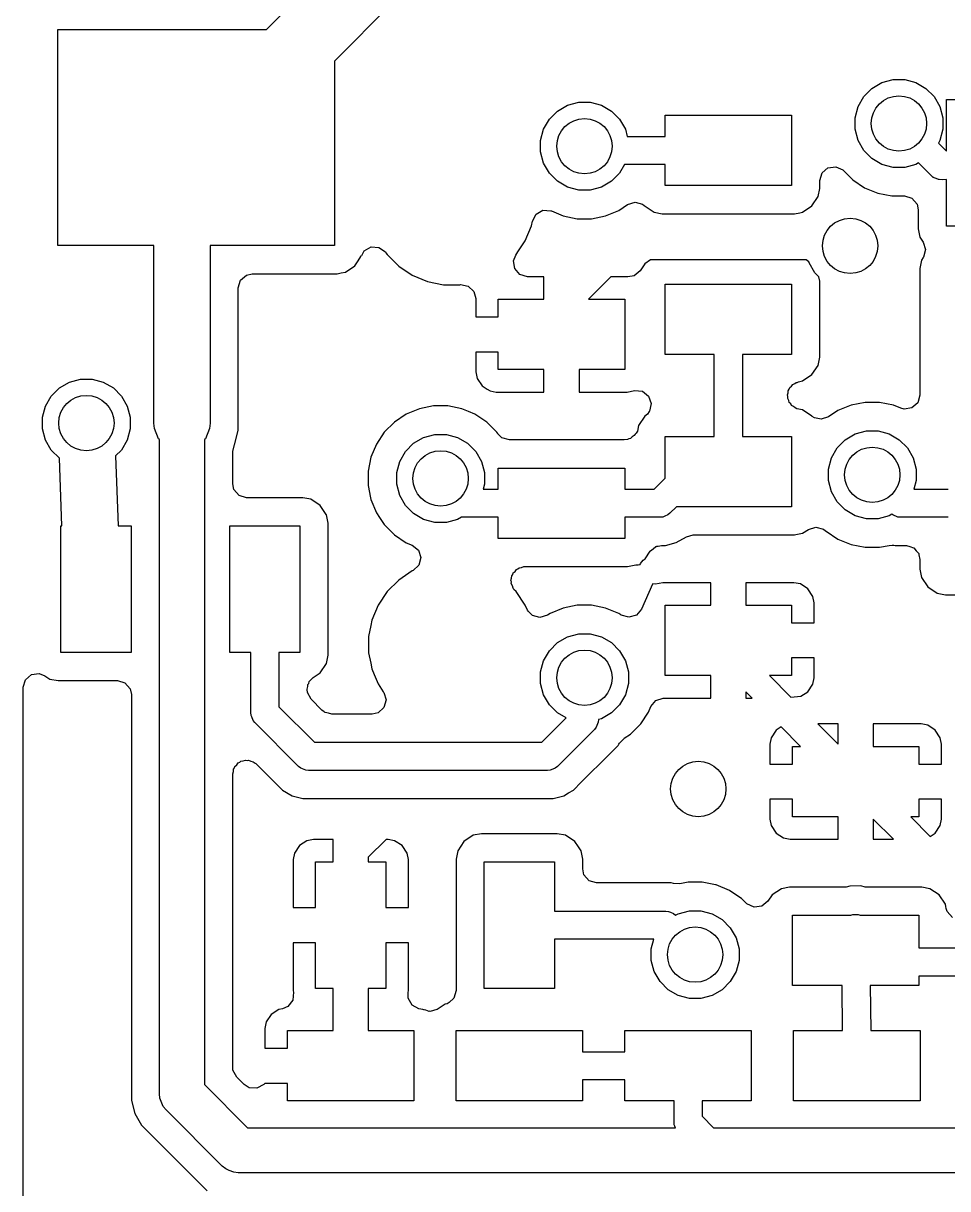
# Model space of a CAD drawing. Extents: x 3.09 to 4.62, y -6.46 to -3.15.
# Drawn here: x 3.1035 to 3.4324, y -5.3037 to -4.8894 of the extents above; entities that cross this region are included whole.
import ezdxf

# ---------------------------------------------------------------- set-up
doc = ezdxf.new("R2010")
doc.units = 0
doc.header["$MEASUREMENT"] = 0
doc.layers.add('BLACK', color=7, linetype='CONTINUOUS')

msp = doc.modelspace()

# ---------------------------------------------------------------- linework, layer by layer
at = {"layer": 'BLACK', "linetype": 'CONTINUOUS'}
for p, q in [((3.19009, -4.8916), (3.22053, -4.86116)), ((3.23455, -4.8825), (3.2142, -4.90285)), ((3.1158, -4.9684), (3.1158, -4.8916)), ((3.1158, -4.8916), (3.19009, -4.8916)), ((3.2142, -4.90285), (3.2142, -4.9684)), ((3.40897, -4.91045), (3.41294, -4.90939)), ((3.41294, -4.90939), (3.41706, -4.90939)), ((3.41706, -4.90939), (3.42103, -4.91045)), ((3.40251, -4.91541), (3.40541, -4.91251)), ((3.40541, -4.91251), (3.40897, -4.91045)), ((3.42103, -4.91045), (3.42459, -4.91251)), ((3.42459, -4.91251), (3.42749, -4.91541)), ((3.29712, -4.91852), (3.30109, -4.91746)), ((3.30109, -4.91746), (3.30521, -4.91746)), ((3.30521, -4.91746), (3.30918, -4.91852)), ((3.40045, -4.91897), (3.40251, -4.91541)), ((3.42749, -4.91541), (3.42955, -4.91897)), ((3.43191, -4.93484), (3.43191, -4.91648)), ((3.43191, -4.91648), (3.45691, -4.91648)), ((3.29066, -4.92348), (3.29356, -4.92058)), ((3.29356, -4.92058), (3.29712, -4.91852)), ((3.30918, -4.91852), (3.31274, -4.92058)), ((3.31274, -4.92058), (3.31564, -4.92348)), ((3.39939, -4.92294), (3.40045, -4.91897)), ((3.42955, -4.91897), (3.43061, -4.92294)), ((3.2886, -4.92704), (3.29066, -4.92348)), ((3.31564, -4.92348), (3.3177, -4.92704)), ((3.33183, -4.92957), (3.33183, -4.92207)), ((3.33183, -4.92207), (3.37683, -4.92207)), ((3.37683, -4.92207), (3.37683, -4.94707)), ((3.39939, -4.92706), (3.39939, -4.92294)), ((3.43061, -4.92294), (3.43061, -4.92706)), ((3.28754, -4.93102), (3.2886, -4.92704)), ((3.3177, -4.92704), (3.31837, -4.92957)), ((3.31837, -4.92957), (3.33183, -4.92957)), ((3.40045, -4.93103), (3.39939, -4.92706)), ((3.43061, -4.92706), (3.42955, -4.93103)), ((3.28754, -4.93513), (3.28754, -4.93102)), ((3.40251, -4.93459), (3.40045, -4.93103)), ((3.42955, -4.93103), (3.42902, -4.93195)), ((3.42902, -4.93195), (3.43191, -4.93484)), ((3.2886, -4.9391), (3.28754, -4.93513)), ((3.40541, -4.93749), (3.40251, -4.93459)), ((3.40897, -4.93955), (3.40541, -4.93749)), ((3.29066, -4.94266), (3.2886, -4.9391)), ((3.31743, -4.93957), (3.31564, -4.94266)), ((3.33183, -4.93957), (3.31743, -4.93957)), ((3.33183, -4.94707), (3.33183, -4.93957)), ((3.38685, -4.94527), (3.38764, -4.94259)), ((3.38764, -4.94259), (3.38975, -4.94076)), ((3.38975, -4.94076), (3.39252, -4.94036)), ((3.39252, -4.94036), (3.39506, -4.94152)), ((3.39506, -4.94152), (3.39532, -4.94176)), ((3.39532, -4.94176), (3.39857, -4.94501)), ((3.41294, -4.94061), (3.40897, -4.93955)), ((3.41706, -4.94061), (3.41294, -4.94061)), ((3.42103, -4.93955), (3.41706, -4.94061)), ((3.42195, -4.93902), (3.42103, -4.93955)), ((3.42646, -4.94354), (3.42195, -4.93902)), ((3.29356, -4.94556), (3.29066, -4.94266)), ((3.29712, -4.94762), (3.29356, -4.94556)), ((3.31274, -4.94556), (3.30918, -4.94762)), ((3.31564, -4.94266), (3.31274, -4.94556)), ((3.38685, -4.94805), (3.38685, -4.94527)), ((3.39857, -4.94501), (3.39857, -4.94502)), ((3.39857, -4.94502), (3.40279, -4.94784)), ((3.42722, -4.94416), (3.42646, -4.94354)), ((3.42739, -4.94423), (3.42722, -4.94416)), ((3.42752, -4.94434), (3.42739, -4.94423)), ((3.42828, -4.9446), (3.42752, -4.94434)), ((3.42902, -4.9449), (3.42828, -4.9446)), ((3.4292, -4.9449), (3.42902, -4.9449)), ((3.42937, -4.94496), (3.4292, -4.9449)), ((3.43035, -4.94499), (3.42937, -4.94496)), ((3.43191, -4.94488), (3.43035, -4.94499)), ((3.43191, -4.96148), (3.43191, -4.94488)), ((3.30109, -4.94868), (3.29712, -4.94762)), ((3.30521, -4.94868), (3.30109, -4.94868)), ((3.30918, -4.94762), (3.30521, -4.94868)), ((3.37683, -4.94707), (3.33183, -4.94707)), ((3.38627, -4.95098), (3.38685, -4.94805)), ((3.40279, -4.94784), (3.40748, -4.94978)), ((3.40748, -4.94978), (3.41246, -4.95077)), ((3.41246, -4.95077), (3.41246, -4.95077)), ((3.41246, -4.95077), (3.41693, -4.95077)), ((3.41693, -4.95077), (3.41961, -4.95156)), ((3.31536, -4.95591), (3.31848, -4.95381)), ((3.31848, -4.95381), (3.32115, -4.95298)), ((3.32115, -4.95298), (3.32385, -4.95372)), ((3.32385, -4.95372), (3.32437, -4.95413)), ((3.32437, -4.95413), (3.32792, -4.95651)), ((3.38074, -4.95651), (3.38405, -4.95429)), ((3.38405, -4.95429), (3.38627, -4.95098)), ((3.41961, -4.95156), (3.42144, -4.95367)), ((3.42144, -4.95367), (3.42189, -4.95573)), ((3.28465, -4.95971), (3.28594, -4.95724)), ((3.28594, -4.95724), (3.28837, -4.95585)), ((3.28837, -4.95585), (3.29116, -4.956)), ((3.29116, -4.956), (3.29141, -4.9561)), ((3.29141, -4.9561), (3.29563, -4.95785)), ((3.29563, -4.95785), (3.30061, -4.95884)), ((3.30061, -4.95884), (3.30061, -4.95884)), ((3.30061, -4.95884), (3.30569, -4.95884)), ((3.30569, -4.95884), (3.31067, -4.95785)), ((3.30569, -4.95884), (3.30569, -4.95884)), ((3.31067, -4.95785), (3.31536, -4.95591)), ((3.32792, -4.95651), (3.32792, -4.95651)), ((3.32792, -4.95651), (3.33084, -4.95709)), ((3.33084, -4.95709), (3.37782, -4.95709)), ((3.37782, -4.95709), (3.37976, -4.9567)), ((3.37782, -4.95709), (3.37782, -4.95709)), ((3.37782, -4.95709), (3.37782, -4.95709)), ((3.37976, -4.9567), (3.38074, -4.95651)), ((3.42189, -4.95573), (3.42189, -4.96246)), ((3.28209, -4.96675), (3.28432, -4.96137)), ((3.28432, -4.96137), (3.28465, -4.95971)), ((3.42189, -4.96246), (3.42189, -4.96246)), ((3.42189, -4.96246), (3.42247, -4.96539)), ((3.45691, -4.96148), (3.43191, -4.96148)), ((3.27947, -4.97068), (3.28209, -4.96675)), ((3.42247, -4.96539), (3.42367, -4.96717)), ((3.42367, -4.96717), (3.4245, -4.96984)), ((3.15, -4.9684), (3.1158, -4.9684)), ((3.15, -5.0315), (3.15, -4.9684)), ((3.2142, -4.9684), (3.17, -4.9684)), ((3.17, -4.9684), (3.17, -5.0315)), ((3.22399, -4.97192), (3.22484, -4.97028)), ((3.22484, -4.97028), (3.22727, -4.9689)), ((3.22727, -4.9689), (3.23006, -4.96905)), ((3.23006, -4.96905), (3.23233, -4.97068)), ((3.23233, -4.97068), (3.23254, -4.97097)), ((3.23254, -4.97097), (3.23295, -4.97159)), ((3.23295, -4.97159), (3.23295, -4.97159)), ((3.23295, -4.97159), (3.23295, -4.97159)), ((3.23295, -4.97159), (3.23707, -4.97571)), ((3.27873, -4.97178), (3.27947, -4.97068)), ((3.4245, -4.96984), (3.42376, -4.97254)), ((3.21811, -4.97784), (3.22142, -4.97562)), ((3.22142, -4.97562), (3.22261, -4.97385)), ((3.22261, -4.97385), (3.22364, -4.97231)), ((3.22364, -4.97231), (3.22383, -4.97186)), ((3.22383, -4.97186), (3.22399, -4.97192)), ((3.23707, -4.97571), (3.24191, -4.97894)), ((3.27794, -4.97383), (3.27873, -4.97178)), ((3.27834, -4.9766), (3.27794, -4.97383)), ((3.32461, -4.97484), (3.32295, -4.97732)), ((3.32661, -4.9735), (3.32461, -4.97484)), ((3.38205, -4.9735), (3.32661, -4.9735)), ((3.38298, -4.97413), (3.38205, -4.9735)), ((3.38309, -4.97453), (3.38298, -4.97413)), ((3.38514, -4.97809), (3.38309, -4.97453)), ((3.42306, -4.97359), (3.42248, -4.97651)), ((3.42367, -4.97269), (3.42306, -4.97359)), ((3.42376, -4.97254), (3.42367, -4.97269)), ((3.18081, -4.9807), (3.18292, -4.97887)), ((3.18292, -4.97887), (3.18498, -4.97842)), ((3.18498, -4.97842), (3.21519, -4.97842)), ((3.21519, -4.97842), (3.21663, -4.97813)), ((3.21519, -4.97842), (3.21519, -4.97842)), ((3.21519, -4.97842), (3.21519, -4.97842)), ((3.21519, -4.97842), (3.21519, -4.97842)), ((3.21663, -4.97813), (3.21811, -4.97784)), ((3.24191, -4.97894), (3.24729, -4.98117)), ((3.28017, -4.97871), (3.27834, -4.9766)), ((3.28285, -4.9795), (3.28017, -4.97871)), ((3.28875, -4.9795), (3.28285, -4.9795)), ((3.28875, -4.9875), (3.28875, -4.9795)), ((3.31257, -4.9795), (3.30457, -4.9875)), ((3.31829, -4.9795), (3.31257, -4.9795)), ((3.31834, -4.9795), (3.31829, -4.9795)), ((3.31837, -4.9795), (3.31834, -4.9795)), ((3.31853, -4.9795), (3.31837, -4.9795)), ((3.3208, -4.97912), (3.31853, -4.97947)), ((3.31853, -4.97947), (3.31853, -4.9795)), ((3.32295, -4.97732), (3.3208, -4.97912)), ((3.38653, -4.97948), (3.38514, -4.97809)), ((3.38685, -4.98108), (3.38653, -4.97948)), ((3.42248, -4.97651), (3.42248, -5.02161)), ((3.18002, -4.98338), (3.18081, -4.9807)), ((3.18002, -5.01329), (3.18002, -4.98338)), ((3.24729, -4.98117), (3.253, -4.9823)), ((3.253, -4.9823), (3.253, -4.9823)), ((3.253, -4.9823), (3.25882, -4.9823)), ((3.25882, -4.9823), (3.25905, -4.98228)), ((3.25882, -4.9823), (3.25882, -4.9823)), ((3.25882, -4.9823), (3.25882, -4.9823)), ((3.25905, -4.98228), (3.2618, -4.9828)), ((3.2618, -4.9828), (3.26383, -4.98472)), ((3.33183, -5.00707), (3.33183, -4.98207)), ((3.33183, -4.98207), (3.37683, -4.98207)), ((3.37683, -4.98207), (3.37683, -5.00707)), ((3.38685, -5.00805), (3.38685, -4.98108)), ((3.38685, -4.98108), (3.38685, -4.98108)), ((3.38685, -4.98108), (3.38685, -4.98108)), ((3.26383, -4.98472), (3.2645, -4.98722)), ((3.2645, -4.98722), (3.2645, -4.99375)), ((3.2725, -4.99375), (3.2725, -4.9875)), ((3.2725, -4.9875), (3.28875, -4.9875)), ((3.30457, -4.9875), (3.3175, -4.9875)), ((3.3175, -4.9875), (3.3175, -5.0125)), ((3.2645, -4.99375), (3.2725, -4.99375)), ((3.2725, -5.00625), (3.2645, -5.00625)), ((3.2645, -5.00625), (3.2645, -5.01329)), ((3.2725, -5.0125), (3.2725, -5.00625)), ((3.34933, -5.00707), (3.33183, -5.00707)), ((3.34933, -5.03624), (3.34933, -5.00707)), ((3.37683, -5.00707), (3.35933, -5.00707)), ((3.35933, -5.00707), (3.35933, -5.03624)), ((3.38627, -5.01098), (3.38685, -5.00805)), ((3.28875, -5.0125), (3.2725, -5.0125)), ((3.28875, -5.0205), (3.28875, -5.0125)), ((3.3175, -5.0125), (3.30125, -5.0125)), ((3.30125, -5.0125), (3.30125, -5.0205)), ((3.38405, -5.01429), (3.38627, -5.01098)), ((3.1164, -5.019), (3.11996, -5.01695)), ((3.11996, -5.01695), (3.12393, -5.01588)), ((3.12393, -5.01588), (3.12804, -5.01588)), ((3.12804, -5.01588), (3.13201, -5.01695)), ((3.13201, -5.01695), (3.13557, -5.019)), ((3.18002, -5.03413), (3.18002, -5.01329)), ((3.2645, -5.01329), (3.26496, -5.01562)), ((3.26496, -5.01562), (3.26673, -5.01827)), ((3.37799, -5.01739), (3.37841, -5.01706)), ((3.37841, -5.01706), (3.37881, -5.01702)), ((3.37881, -5.01702), (3.37932, -5.01679)), ((3.37932, -5.01679), (3.38074, -5.01651)), ((3.38074, -5.01651), (3.38405, -5.01429)), ((3.11349, -5.02191), (3.1164, -5.019)), ((3.13557, -5.019), (3.13848, -5.02191)), ((3.26673, -5.01827), (3.26858, -5.0195)), ((3.26858, -5.0195), (3.26956, -5.02007)), ((3.26956, -5.02007), (3.27171, -5.0205)), ((3.27171, -5.0205), (3.27171, -5.0205)), ((3.27171, -5.0205), (3.28875, -5.0205)), ((3.30125, -5.0205), (3.31829, -5.0205)), ((3.31829, -5.0205), (3.32097, -5.01997)), ((3.31829, -5.0205), (3.31829, -5.0205)), ((3.32097, -5.01997), (3.32376, -5.02021)), ((3.32376, -5.02021), (3.32597, -5.02193)), ((3.37533, -5.02145), (3.37557, -5.02075)), ((3.37557, -5.02075), (3.37561, -5.02)), ((3.37561, -5.02), (3.37601, -5.01945)), ((3.37601, -5.01945), (3.37622, -5.0188)), ((3.37622, -5.0188), (3.37681, -5.01834)), ((3.37681, -5.01834), (3.37724, -5.01774)), ((3.37724, -5.01774), (3.37799, -5.01739)), ((3.11037, -5.02944), (3.11143, -5.02547)), ((3.11143, -5.02547), (3.11349, -5.02191)), ((3.13848, -5.02191), (3.14053, -5.02547)), ((3.14053, -5.02547), (3.1416, -5.02944)), ((3.24943, -5.02541), (3.24445, -5.0264)), ((3.25451, -5.02541), (3.24943, -5.02541)), ((3.24943, -5.02541), (3.24943, -5.02541)), ((3.25948, -5.0264), (3.25451, -5.02541)), ((3.25451, -5.02541), (3.25451, -5.02541)), ((3.32597, -5.02193), (3.3269, -5.02457)), ((3.3269, -5.02457), (3.32625, -5.02729)), ((3.37549, -5.02211), (3.37533, -5.02145)), ((3.37546, -5.02279), (3.37549, -5.02211)), ((3.37583, -5.02344), (3.37546, -5.02279)), ((3.37601, -5.02416), (3.37583, -5.02344)), ((3.3765, -5.02463), (3.37601, -5.02416)), ((3.37684, -5.02522), (3.3765, -5.02463)), ((3.3775, -5.02557), (3.37684, -5.02522)), ((3.398, -5.02512), (3.39331, -5.02707)), ((3.40297, -5.02413), (3.398, -5.02512)), ((3.398, -5.02512), (3.398, -5.02512)), ((3.40805, -5.02413), (3.40297, -5.02413)), ((3.40297, -5.02413), (3.40297, -5.02413)), ((3.41303, -5.02512), (3.40805, -5.02413)), ((3.40805, -5.02413), (3.40805, -5.02413)), ((3.41562, -5.0262), (3.41303, -5.02512)), ((3.41303, -5.02512), (3.41303, -5.02512)), ((3.42169, -5.0243), (3.41958, -5.02613)), ((3.42248, -5.02161), (3.42169, -5.0243)), ((3.11037, -5.03355), (3.11037, -5.02944)), ((3.1416, -5.02944), (3.1416, -5.03355)), ((3.23976, -5.02835), (3.23554, -5.03117)), ((3.24445, -5.0264), (3.23976, -5.02835)), ((3.24445, -5.0264), (3.24445, -5.0264)), ((3.26188, -5.0274), (3.25948, -5.0264)), ((3.25948, -5.0264), (3.25948, -5.0264)), ((3.26417, -5.02835), (3.26188, -5.0274)), ((3.26559, -5.02929), (3.26417, -5.02835)), ((3.26839, -5.03117), (3.26559, -5.02929)), ((3.32461, -5.02902), (3.32239, -5.03233)), ((3.32562, -5.02834), (3.32461, -5.02902)), ((3.32619, -5.0274), (3.32562, -5.02834)), ((3.32625, -5.02729), (3.32619, -5.0274)), ((3.37804, -5.02608), (3.3775, -5.02557)), ((3.37865, -5.02639), (3.37804, -5.02608)), ((3.38074, -5.0268), (3.37865, -5.02639)), ((3.38405, -5.02902), (3.38074, -5.0268)), ((3.38416, -5.02918), (3.38405, -5.02902)), ((3.38498, -5.02959), (3.38416, -5.02918)), ((3.38731, -5.03013), (3.38498, -5.02959)), ((3.38998, -5.02929), (3.38731, -5.03013)), ((3.39331, -5.02707), (3.38998, -5.02929)), ((3.41681, -5.02652), (3.41562, -5.0262)), ((3.41958, -5.02613), (3.41681, -5.02652)), ((3.11143, -5.03752), (3.11037, -5.03355)), ((3.1416, -5.03355), (3.14053, -5.03752)), ((3.15019, -5.03345), (3.15, -5.0315)), ((3.15169, -5.03705), (3.15019, -5.03345)), ((3.16981, -5.03345), (3.16831, -5.03705)), ((3.17, -5.0315), (3.16981, -5.03345)), ((3.23554, -5.03117), (3.23195, -5.03475)), ((3.23554, -5.03117), (3.23554, -5.03117)), ((3.27198, -5.03475), (3.26839, -5.03117)), ((3.26839, -5.03117), (3.26839, -5.03117)), ((3.32239, -5.03233), (3.32199, -5.03434)), ((3.11349, -5.04108), (3.11143, -5.03752)), ((3.14053, -5.03752), (3.13848, -5.04108)), ((3.152, -5.03737), (3.15169, -5.03705)), ((3.152, -5.27), (3.152, -5.03737)), ((3.16831, -5.03705), (3.168, -5.03737)), ((3.168, -5.03737), (3.168, -5.26669)), ((3.17866, -5.03922), (3.18002, -5.03413)), ((3.23195, -5.03476), (3.22913, -5.03898)), ((3.23195, -5.03475), (3.23195, -5.03476)), ((3.24238, -5.03869), (3.24594, -5.03663)), ((3.24594, -5.03663), (3.24991, -5.03557)), ((3.24991, -5.03557), (3.25402, -5.03557)), ((3.25402, -5.03557), (3.25799, -5.03663)), ((3.25799, -5.03663), (3.26156, -5.03869)), ((3.27198, -5.03476), (3.27198, -5.03475)), ((3.27232, -5.03525), (3.27198, -5.03476)), ((3.27198, -5.03476), (3.27198, -5.03476)), ((3.27233, -5.03528), (3.27232, -5.03525)), ((3.27377, -5.03669), (3.27233, -5.03528)), ((3.27646, -5.03748), (3.27377, -5.03669)), ((3.3173, -5.03748), (3.27646, -5.03748)), ((3.31844, -5.03735), (3.3173, -5.03748)), ((3.31893, -5.03707), (3.31844, -5.03735)), ((3.31948, -5.03697), (3.31893, -5.03707)), ((3.32012, -5.03639), (3.31948, -5.03697)), ((3.32087, -5.03596), (3.32012, -5.03639)), ((3.32113, -5.03547), (3.32087, -5.03596)), ((3.32154, -5.03508), (3.32113, -5.03547)), ((3.32199, -5.03434), (3.32154, -5.03508)), ((3.33183, -5.0511), (3.33183, -5.03624)), ((3.33183, -5.03624), (3.34933, -5.03624)), ((3.35933, -5.03624), (3.37683, -5.03624)), ((3.37683, -5.03624), (3.37683, -5.06124)), ((3.39302, -5.04031), (3.39593, -5.03741)), ((3.39593, -5.03741), (3.39949, -5.03535)), ((3.39949, -5.03535), (3.40346, -5.03429)), ((3.40346, -5.03429), (3.40757, -5.03429)), ((3.40757, -5.03429), (3.41154, -5.03535)), ((3.41154, -5.03535), (3.4151, -5.03741)), ((3.4151, -5.03741), (3.41801, -5.04031)), ((3.1164, -5.04399), (3.11349, -5.04108)), ((3.13848, -5.04108), (3.13639, -5.04317)), ((3.17802, -5.04165), (3.17858, -5.03955)), ((3.17802, -5.05307), (3.17802, -5.04165)), ((3.17853, -5.03952), (3.17866, -5.03922)), ((3.17858, -5.03955), (3.17853, -5.03952)), ((3.17866, -5.03922), (3.17866, -5.03922)), ((3.22913, -5.03898), (3.22719, -5.04366)), ((3.23742, -5.04515), (3.23947, -5.04159)), ((3.23947, -5.04159), (3.24238, -5.03869)), ((3.26156, -5.03869), (3.26446, -5.04159)), ((3.26446, -5.04159), (3.26652, -5.04515)), ((3.39096, -5.04387), (3.39302, -5.04031)), ((3.41801, -5.04031), (3.42006, -5.04387)), ((3.11641, -5.04399), (3.1164, -5.04399)), ((3.11723, -5.06805), (3.11641, -5.04399)), ((3.13639, -5.04317), (3.13724, -5.06805)), ((3.22719, -5.04366), (3.2262, -5.04864)), ((3.22719, -5.04366), (3.22719, -5.04366)), ((3.23636, -5.04913), (3.23742, -5.04515)), ((3.26652, -5.04515), (3.26758, -5.04913)), ((3.3899, -5.04785), (3.39096, -5.04387)), ((3.42006, -5.04387), (3.42113, -5.04785)), ((3.2262, -5.04864), (3.2262, -5.05372)), ((3.23636, -5.05324), (3.23636, -5.04913)), ((3.26758, -5.04913), (3.26758, -5.05324)), ((3.2725, -5.055), (3.2725, -5.0475)), ((3.2725, -5.0475), (3.3175, -5.0475)), ((3.3175, -5.0475), (3.3175, -5.055)), ((3.3899, -5.05196), (3.3899, -5.04785)), ((3.42113, -5.04785), (3.42113, -5.05196)), ((3.17847, -5.05513), (3.17802, -5.05307)), ((3.2262, -5.05372), (3.22706, -5.05803)), ((3.23742, -5.05721), (3.23636, -5.05324)), ((3.26758, -5.05324), (3.26711, -5.055)), ((3.32793, -5.055), (3.33183, -5.0511)), ((3.39096, -5.05593), (3.3899, -5.05196)), ((3.42113, -5.05196), (3.42031, -5.055)), ((3.1803, -5.05724), (3.17847, -5.05513)), ((3.18298, -5.05803), (3.1803, -5.05724)), ((3.20294, -5.05803), (3.18298, -5.05803)), ((3.20586, -5.05861), (3.20294, -5.05803)), ((3.20294, -5.05803), (3.20294, -5.05803)), ((3.20917, -5.06083), (3.20586, -5.05861)), ((3.22706, -5.05803), (3.22719, -5.0587)), ((3.23947, -5.06077), (3.23742, -5.05721)), ((3.26711, -5.055), (3.2725, -5.055)), ((3.3175, -5.055), (3.32793, -5.055)), ((3.39302, -5.05949), (3.39096, -5.05593)), ((3.42031, -5.055), (3.4325, -5.055)), ((3.21129, -5.06399), (3.20917, -5.06083)), ((3.20917, -5.06083), (3.20917, -5.06083)), ((3.22719, -5.0587), (3.22913, -5.06339)), ((3.24238, -5.06367), (3.23947, -5.06077)), ((3.33583, -5.06124), (3.33354, -5.06354)), ((3.37683, -5.06124), (3.33583, -5.06124)), ((3.39593, -5.06239), (3.39302, -5.05949)), ((3.39949, -5.06445), (3.39593, -5.06239)), ((3.21139, -5.06414), (3.21129, -5.06399)), ((3.21197, -5.06706), (3.21139, -5.06414)), ((3.22913, -5.06339), (3.23022, -5.06502)), ((3.23022, -5.06502), (3.23195, -5.06761)), ((3.24594, -5.06573), (3.24238, -5.06367)), ((3.24991, -5.06679), (3.24594, -5.06573)), ((3.25402, -5.06679), (3.24991, -5.06679)), ((3.25799, -5.06573), (3.25402, -5.06679)), ((3.25937, -5.06494), (3.25799, -5.06573)), ((3.26, -5.065), (3.25937, -5.06494)), ((3.2725, -5.065), (3.26, -5.065)), ((3.2725, -5.0725), (3.2725, -5.065)), ((3.33, -5.065), (3.3175, -5.065)), ((3.3175, -5.065), (3.3175, -5.0725)), ((3.33098, -5.0649), (3.33, -5.065)), ((3.33172, -5.06459), (3.33098, -5.0649)), ((3.33098, -5.0649), (3.33098, -5.0649)), ((3.33278, -5.06416), (3.33172, -5.06459)), ((3.33354, -5.06354), (3.33278, -5.06416)), ((3.33278, -5.06416), (3.33278, -5.06416)), ((3.40346, -5.06551), (3.39949, -5.06445)), ((3.40757, -5.06551), (3.40346, -5.06551)), ((3.41154, -5.06445), (3.40757, -5.06551)), ((3.41251, -5.06389), (3.41154, -5.06445)), ((3.41283, -5.06416), (3.41251, -5.06389)), ((3.41464, -5.0649), (3.41283, -5.06416)), ((3.41561, -5.065), (3.41464, -5.0649)), ((3.41464, -5.0649), (3.41464, -5.0649)), ((3.4325, -5.065), (3.41561, -5.065)), ((3.11695, -5.11305), (3.11695, -5.06805)), ((3.11695, -5.06805), (3.11723, -5.06805)), ((3.13724, -5.06805), (3.14195, -5.06805)), ((3.14195, -5.06805), (3.14195, -5.11305)), ((3.17695, -5.11305), (3.17695, -5.06805)), ((3.17695, -5.06805), (3.20195, -5.06805)), ((3.20195, -5.06805), (3.20195, -5.11305)), ((3.21197, -5.11404), (3.21197, -5.06706)), ((3.21197, -5.06706), (3.21197, -5.06706)), ((3.21197, -5.06706), (3.21197, -5.06706)), ((3.23195, -5.06761), (3.23195, -5.06761)), ((3.23195, -5.06761), (3.23554, -5.0712)), ((3.37829, -5.07117), (3.38074, -5.07068)), ((3.38074, -5.07068), (3.38282, -5.06929)), ((3.38282, -5.06929), (3.38548, -5.06846)), ((3.38548, -5.06846), (3.38818, -5.0692)), ((3.38818, -5.0692), (3.3889, -5.06976)), ((3.3889, -5.06976), (3.3889, -5.06976)), ((3.3889, -5.06976), (3.38904, -5.06988)), ((3.38904, -5.06988), (3.38908, -5.06991)), ((3.38908, -5.06991), (3.38909, -5.06992)), ((3.38909, -5.06992), (3.38909, -5.06992)), ((3.38909, -5.06992), (3.39331, -5.07274)), ((3.23554, -5.0712), (3.23554, -5.0712)), ((3.23554, -5.0712), (3.23976, -5.07402)), ((3.23976, -5.07402), (3.24189, -5.0749)), ((3.24189, -5.0749), (3.24406, -5.07665)), ((3.3175, -5.0725), (3.2725, -5.0725)), ((3.32934, -5.07527), (3.33052, -5.07502)), ((3.33052, -5.07502), (3.33198, -5.07502)), ((3.33198, -5.07502), (3.3358, -5.074)), ((3.33198, -5.07502), (3.33198, -5.07502)), ((3.3358, -5.074), (3.33939, -5.07192)), ((3.3358, -5.074), (3.3358, -5.074)), ((3.3358, -5.074), (3.3358, -5.074)), ((3.33939, -5.07192), (3.34187, -5.07126)), ((3.34187, -5.07126), (3.37782, -5.07126)), ((3.37782, -5.07126), (3.37829, -5.07117)), ((3.37782, -5.07126), (3.37782, -5.07126)), ((3.37782, -5.07126), (3.37782, -5.07126)), ((3.37782, -5.07126), (3.37782, -5.07126)), ((3.39331, -5.07274), (3.398, -5.07468)), ((3.398, -5.07468), (3.40297, -5.07567)), ((3.40805, -5.07567), (3.41151, -5.07498)), ((3.41151, -5.07498), (3.41261, -5.07489)), ((3.41261, -5.07489), (3.4132, -5.0749)), ((3.4132, -5.0749), (3.41363, -5.07502)), ((3.41363, -5.07502), (3.41759, -5.07502)), ((3.41759, -5.07502), (3.41765, -5.07502)), ((3.41765, -5.07502), (3.41892, -5.07543)), ((3.24406, -5.07665), (3.24495, -5.0793)), ((3.24495, -5.0793), (3.24425, -5.08201)), ((3.32472, -5.07972), (3.32651, -5.07705)), ((3.32651, -5.07705), (3.32664, -5.07689)), ((3.32664, -5.07689), (3.32762, -5.0762)), ((3.32762, -5.0762), (3.32854, -5.07543)), ((3.32854, -5.07543), (3.32879, -5.07538)), ((3.32879, -5.07538), (3.32893, -5.07528)), ((3.32893, -5.07528), (3.32934, -5.07527)), ((3.40297, -5.07567), (3.40297, -5.07567)), ((3.40297, -5.07567), (3.40805, -5.07567)), ((3.41892, -5.07543), (3.4202, -5.07581)), ((3.4202, -5.07581), (3.42025, -5.07586)), ((3.42025, -5.07586), (3.42031, -5.07588)), ((3.42031, -5.07588), (3.42116, -5.07691)), ((3.42116, -5.07691), (3.42203, -5.07792)), ((3.42203, -5.07792), (3.42205, -5.078)), ((3.42205, -5.078), (3.42209, -5.07804)), ((3.42209, -5.07804), (3.42212, -5.07831)), ((3.42212, -5.07831), (3.42248, -5.07998)), ((3.24425, -5.08201), (3.24221, -5.08391)), ((3.27898, -5.08351), (3.27948, -5.08332)), ((3.27948, -5.08332), (3.27989, -5.08297)), ((3.27989, -5.08297), (3.28077, -5.08284)), ((3.28077, -5.08284), (3.2816, -5.08253)), ((3.2816, -5.08253), (3.28195, -5.08252)), ((3.28195, -5.08252), (3.31849, -5.08252)), ((3.31849, -5.08252), (3.32141, -5.08194)), ((3.32141, -5.08194), (3.32183, -5.08185)), ((3.32141, -5.08194), (3.32141, -5.08194)), ((3.32183, -5.08185), (3.3223, -5.0819)), ((3.3223, -5.0819), (3.32274, -5.08176)), ((3.32274, -5.08176), (3.32299, -5.08183)), ((3.32299, -5.08183), (3.32308, -5.08145)), ((3.32308, -5.08145), (3.32351, -5.08082)), ((3.32351, -5.08082), (3.32399, -5.08021)), ((3.32399, -5.08021), (3.32472, -5.07972)), ((3.42248, -5.07998), (3.42248, -5.08349)), ((3.42248, -5.08349), (3.42306, -5.08641)), ((3.23707, -5.08729), (3.23295, -5.0914)), ((3.24191, -5.08405), (3.23707, -5.08729)), ((3.23707, -5.08729), (3.23707, -5.08729)), ((3.24192, -5.08404), (3.24191, -5.08405)), ((3.24221, -5.08391), (3.24192, -5.08404)), ((3.27699, -5.08748), (3.27724, -5.08663)), ((3.27714, -5.088), (3.27699, -5.08748)), ((3.27724, -5.08663), (3.2773, -5.08575)), ((3.2773, -5.08575), (3.27763, -5.08531)), ((3.27763, -5.08531), (3.27778, -5.0848)), ((3.27778, -5.0848), (3.27845, -5.08422)), ((3.27845, -5.08422), (3.27898, -5.08351)), ((3.42306, -5.08641), (3.42528, -5.08972)), ((3.23295, -5.0914), (3.22972, -5.09624)), ((3.23295, -5.0914), (3.23295, -5.0914)), ((3.2771, -5.08853), (3.27714, -5.088)), ((3.27753, -5.08931), (3.2771, -5.08853)), ((3.27778, -5.09016), (3.27753, -5.08931)), ((3.27807, -5.09061), (3.27778, -5.09016)), ((3.27886, -5.0914), (3.27807, -5.09061)), ((3.28209, -5.09624), (3.27886, -5.0914)), ((3.32734, -5.08873), (3.32341, -5.0976)), ((3.32735, -5.08868), (3.32734, -5.08873)), ((3.32836, -5.08877), (3.32735, -5.08868)), ((3.33104, -5.08824), (3.32836, -5.08877)), ((3.34808, -5.08824), (3.33104, -5.08824)), ((3.34808, -5.09624), (3.34808, -5.08824)), ((3.37762, -5.08824), (3.36058, -5.08824)), ((3.36058, -5.08824), (3.36058, -5.09624)), ((3.37995, -5.0887), (3.37762, -5.08824)), ((3.3826, -5.09047), (3.37995, -5.0887)), ((3.38437, -5.09312), (3.3826, -5.09047)), ((3.42528, -5.08972), (3.42859, -5.09194)), ((3.38483, -5.09545), (3.38437, -5.09312)), ((3.38483, -5.10249), (3.38483, -5.09545)), ((3.38483, -5.09545), (3.38483, -5.09545)), ((3.42859, -5.09194), (3.42859, -5.09194)), ((3.42859, -5.09194), (3.43151, -5.09252)), ((3.43151, -5.09252), (3.43675, -5.09252)), ((3.22972, -5.09624), (3.22749, -5.10162)), ((3.28283, -5.09803), (3.28209, -5.09624)), ((3.28307, -5.0984), (3.28283, -5.09803)), ((3.28464, -5.09994), (3.28307, -5.0984)), ((3.28733, -5.10068), (3.28464, -5.09994)), ((3.29, -5.09984), (3.28733, -5.10068)), ((3.29094, -5.09921), (3.29, -5.09984)), ((3.29563, -5.09727), (3.29094, -5.09921)), ((3.29094, -5.09921), (3.29094, -5.09921)), ((3.30061, -5.09628), (3.29563, -5.09727)), ((3.29563, -5.09727), (3.29563, -5.09727)), ((3.30569, -5.09628), (3.30061, -5.09628)), ((3.30061, -5.09628), (3.30061, -5.09628)), ((3.30896, -5.09693), (3.30569, -5.09628)), ((3.30569, -5.09628), (3.30569, -5.09628)), ((3.31067, -5.09727), (3.30896, -5.09693)), ((3.31536, -5.09921), (3.31067, -5.09727)), ((3.31611, -5.09972), (3.31536, -5.09921)), ((3.31624, -5.0998), (3.31611, -5.09972)), ((3.31893, -5.10055), (3.31624, -5.0998)), ((3.3216, -5.09974), (3.31893, -5.10055)), ((3.32341, -5.0976), (3.3216, -5.09974)), ((3.33183, -5.12124), (3.33183, -5.09624)), ((3.33183, -5.09624), (3.34808, -5.09624)), ((3.36058, -5.09624), (3.37683, -5.09624)), ((3.37683, -5.09624), (3.37683, -5.10249)), ((3.22713, -5.10347), (3.22636, -5.10733)), ((3.22749, -5.10162), (3.22713, -5.10347)), ((3.22749, -5.10162), (3.22749, -5.10162)), ((3.37683, -5.10249), (3.38483, -5.10249)), ((3.22636, -5.10733), (3.22636, -5.11315)), ((3.29356, -5.10955), (3.29712, -5.1075)), ((3.29712, -5.1075), (3.30109, -5.10643)), ((3.30109, -5.10643), (3.30521, -5.10643)), ((3.30521, -5.10643), (3.30918, -5.1075)), ((3.30918, -5.1075), (3.31274, -5.10955)), ((3.2886, -5.11602), (3.29066, -5.11246)), ((3.29066, -5.11246), (3.29356, -5.10955)), ((3.31274, -5.10955), (3.31564, -5.11246)), ((3.31564, -5.11246), (3.3177, -5.11602)), ((3.14195, -5.11305), (3.11695, -5.11305)), ((3.18445, -5.11305), (3.17695, -5.11305)), ((3.18445, -5.13445), (3.18445, -5.11305)), ((3.20195, -5.11305), (3.19445, -5.11305)), ((3.19445, -5.11305), (3.19445, -5.13238)), ((3.21139, -5.11696), (3.21197, -5.11404)), ((3.22636, -5.11315), (3.22711, -5.11691)), ((3.28754, -5.11999), (3.2886, -5.11602)), ((3.3177, -5.11602), (3.31876, -5.11999)), ((3.38483, -5.11499), (3.37683, -5.11499)), ((3.37683, -5.11499), (3.37683, -5.12124)), ((3.38483, -5.12203), (3.38483, -5.11499)), ((3.10644, -5.12091), (3.10921, -5.12052)), ((3.10921, -5.12052), (3.11126, -5.1213)), ((3.20667, -5.12195), (3.20917, -5.12027)), ((3.20917, -5.12027), (3.21139, -5.11696)), ((3.22711, -5.11691), (3.22749, -5.11885)), ((3.22749, -5.11885), (3.22749, -5.11885)), ((3.22749, -5.11885), (3.22832, -5.12084)), ((3.28754, -5.1241), (3.28754, -5.11999)), ((3.31876, -5.11999), (3.31876, -5.1241)), ((3.10354, -5.12543), (3.10433, -5.12274)), ((3.10433, -5.12274), (3.10644, -5.12091)), ((3.11126, -5.1213), (3.11304, -5.12249)), ((3.11304, -5.12249), (3.11304, -5.12249)), ((3.11304, -5.12249), (3.11596, -5.12307)), ((3.11596, -5.12307), (3.13702, -5.12307)), ((3.13702, -5.12307), (3.1397, -5.12386)), ((3.1397, -5.12386), (3.14153, -5.12597)), ((3.20473, -5.12519), (3.20478, -5.12444)), ((3.20478, -5.12444), (3.20505, -5.12407)), ((3.20505, -5.12407), (3.20526, -5.12339)), ((3.20526, -5.12339), (3.20667, -5.12195)), ((3.22832, -5.12084), (3.22972, -5.12423)), ((3.22972, -5.12423), (3.23158, -5.12702)), ((3.2886, -5.12807), (3.28754, -5.1241)), ((3.31876, -5.1241), (3.3177, -5.12807)), ((3.34808, -5.12124), (3.33183, -5.12124)), ((3.34808, -5.12924), (3.34808, -5.12124)), ((3.37683, -5.12124), (3.36894, -5.12124)), ((3.36894, -5.12124), (3.37661, -5.12891)), ((3.3826, -5.12701), (3.38437, -5.12436)), ((3.38437, -5.12436), (3.38483, -5.12203)), ((3.38483, -5.12203), (3.38483, -5.12203)), ((3.10354, -6.2348), (3.10354, -5.12543)), ((3.14153, -5.12597), (3.14198, -5.12803)), ((3.14198, -5.12803), (3.14198, -5.27237)), ((3.20447, -5.12607), (3.20473, -5.12519)), ((3.20447, -5.12617), (3.20447, -5.12607)), ((3.20458, -5.12723), (3.20447, -5.12617)), ((3.20592, -5.12968), (3.20458, -5.12723)), ((3.23158, -5.12702), (3.23175, -5.12726)), ((3.23175, -5.12726), (3.23258, -5.12993)), ((3.29066, -5.13163), (3.2886, -5.12807)), ((3.3177, -5.12807), (3.31564, -5.13163)), ((3.3628, -5.12924), (3.36058, -5.12702)), ((3.36058, -5.12702), (3.36058, -5.12924)), ((3.37661, -5.12891), (3.38015, -5.12864)), ((3.38015, -5.12864), (3.3826, -5.12701)), ((3.19445, -5.13238), (3.20707, -5.145)), ((3.20977, -5.13353), (3.20592, -5.12968)), ((3.23184, -5.13263), (3.22976, -5.13449)), ((3.23258, -5.12993), (3.23184, -5.13263)), ((3.29356, -5.13454), (3.29066, -5.13163)), ((3.31564, -5.13163), (3.31274, -5.13454)), ((3.32598, -5.13425), (3.32679, -5.1323)), ((3.32679, -5.1323), (3.32855, -5.13013)), ((3.32855, -5.13013), (3.3312, -5.12924)), ((3.3312, -5.12924), (3.33138, -5.12924)), ((3.33138, -5.12924), (3.34808, -5.12924)), ((3.36058, -5.12924), (3.3628, -5.12924)), ((3.18454, -5.13542), (3.18445, -5.13445)), ((3.18478, -5.13599), (3.18454, -5.13542)), ((3.18454, -5.13542), (3.18454, -5.13542)), ((3.18529, -5.13723), (3.18478, -5.13599)), ((3.18591, -5.13798), (3.18529, -5.13723)), ((3.18529, -5.13723), (3.18529, -5.13723)), ((3.21059, -5.13419), (3.20977, -5.13353)), ((3.2107, -5.13422), (3.21059, -5.13419)), ((3.2109, -5.13437), (3.2107, -5.13422)), ((3.2121, -5.13463), (3.2109, -5.13437)), ((3.21328, -5.13498), (3.2121, -5.13463)), ((3.22762, -5.13498), (3.21328, -5.13498)), ((3.22976, -5.13449), (3.22762, -5.13498)), ((3.28793, -5.145), (3.29662, -5.13631)), ((3.29662, -5.13631), (3.29356, -5.13454)), ((3.30815, -5.13687), (3.30805, -5.13783)), ((3.30918, -5.1366), (3.30815, -5.13687)), ((3.31274, -5.13454), (3.30918, -5.1366)), ((3.32316, -5.13847), (3.32598, -5.13425)), ((3.20146, -5.15354), (3.18591, -5.13798)), ((3.30669, -5.14039), (3.29354, -5.15354)), ((3.30731, -5.13963), (3.30669, -5.14039)), ((3.30805, -5.13783), (3.30731, -5.13963)), ((3.30731, -5.13963), (3.30731, -5.13963)), ((3.31958, -5.14206), (3.32316, -5.13847)), ((3.37134, -5.14071), (3.36957, -5.14335)), ((3.37309, -5.13954), (3.37134, -5.14071)), ((3.38004, -5.14648), (3.37309, -5.13954)), ((3.39336, -5.13848), (3.38618, -5.13848)), ((3.38618, -5.13848), (3.39336, -5.14566)), ((3.39336, -5.14566), (3.39336, -5.13848)), ((3.42289, -5.13848), (3.40586, -5.13848)), ((3.40586, -5.13848), (3.40586, -5.14648)), ((3.42523, -5.13894), (3.42289, -5.13848)), ((3.42787, -5.14071), (3.42523, -5.13894)), ((3.42964, -5.14335), (3.42787, -5.14071)), ((3.20707, -5.145), (3.28793, -5.145)), ((3.31539, -5.14569), (3.31559, -5.14534)), ((3.31559, -5.14534), (3.31713, -5.1437)), ((3.31713, -5.1437), (3.31732, -5.14357)), ((3.31732, -5.14357), (3.31958, -5.14206)), ((3.36957, -5.14335), (3.36911, -5.14569)), ((3.43011, -5.14569), (3.42964, -5.14335)), ((3.30202, -5.15922), (3.31209, -5.14915)), ((3.31209, -5.14915), (3.31517, -5.14607)), ((3.31209, -5.14915), (3.31209, -5.14915)), ((3.31517, -5.14607), (3.31539, -5.14569)), ((3.31517, -5.14607), (3.31517, -5.14607)), ((3.36911, -5.14569), (3.36911, -5.15273)), ((3.37711, -5.15273), (3.37711, -5.14648)), ((3.37711, -5.14648), (3.38004, -5.14648)), ((3.40586, -5.14648), (3.42211, -5.14648)), ((3.42211, -5.14648), (3.42211, -5.15273)), ((3.43011, -5.15273), (3.43011, -5.14569)), ((3.43011, -5.14569), (3.43011, -5.14569)), ((3.17866, -5.15407), (3.17881, -5.15355)), ((3.17881, -5.15355), (3.17948, -5.15297)), ((3.17948, -5.15297), (3.18001, -5.15227)), ((3.18001, -5.15227), (3.18051, -5.15208)), ((3.18051, -5.15208), (3.18092, -5.15172)), ((3.18092, -5.15172), (3.1818, -5.1516)), ((3.1818, -5.1516), (3.18263, -5.15129)), ((3.18263, -5.15129), (3.18315, -5.1514)), ((3.18315, -5.1514), (3.18369, -5.15133)), ((3.18369, -5.15133), (3.18449, -5.15169)), ((3.18449, -5.15169), (3.18536, -5.15188)), ((3.18536, -5.15188), (3.18607, -5.15241)), ((3.18607, -5.15241), (3.18623, -5.15249)), ((3.18623, -5.15249), (3.18649, -5.15273)), ((3.18649, -5.15273), (3.19281, -5.15905)), ((3.20222, -5.15416), (3.20146, -5.15354)), ((3.29354, -5.15354), (3.29278, -5.15416)), ((3.36911, -5.15273), (3.37711, -5.15273)), ((3.42211, -5.15273), (3.43011, -5.15273)), ((3.17802, -5.15624), (3.17827, -5.15539)), ((3.17802, -5.17226), (3.17802, -5.15624)), ((3.17827, -5.15539), (3.17833, -5.1545)), ((3.17833, -5.1545), (3.17866, -5.15407)), ((3.20402, -5.1549), (3.20222, -5.15416)), ((3.20222, -5.15416), (3.20222, -5.15416)), ((3.205, -5.155), (3.20402, -5.1549)), ((3.29, -5.155), (3.205, -5.155)), ((3.29098, -5.1549), (3.29, -5.155)), ((3.29194, -5.1545), (3.29098, -5.1549)), ((3.29098, -5.1549), (3.29098, -5.1549)), ((3.29278, -5.15416), (3.29194, -5.1545)), ((3.29278, -5.15416), (3.29278, -5.15416)), ((3.19281, -5.15905), (3.19281, -5.15905)), ((3.19281, -5.15905), (3.19578, -5.16202)), ((3.19578, -5.16202), (3.19578, -5.16202)), ((3.19578, -5.16202), (3.19578, -5.16202)), ((3.19578, -5.16202), (3.19578, -5.16202)), ((3.19578, -5.16202), (3.19578, -5.16202)), ((3.19578, -5.16202), (3.1992, -5.164)), ((3.29751, -5.16301), (3.29922, -5.16202)), ((3.29922, -5.16202), (3.30202, -5.15922)), ((3.30202, -5.15922), (3.30202, -5.15922)), ((3.1992, -5.164), (3.1992, -5.164)), ((3.1992, -5.164), (3.1992, -5.164)), ((3.1992, -5.164), (3.20302, -5.16502)), ((3.20302, -5.16502), (3.20302, -5.16502)), ((3.20302, -5.16502), (3.2348, -5.16502)), ((3.2348, -5.16502), (3.235, -5.165)), ((3.235, -5.165), (3.29205, -5.165)), ((3.29205, -5.165), (3.2958, -5.164)), ((3.2958, -5.164), (3.29751, -5.16301)), ((3.2958, -5.164), (3.2958, -5.164)), ((3.2958, -5.164), (3.2958, -5.164)), ((3.37711, -5.16523), (3.36911, -5.16523)), ((3.36911, -5.16523), (3.36911, -5.17226)), ((3.37711, -5.17148), (3.37711, -5.16523)), ((3.43011, -5.16523), (3.42211, -5.16523)), ((3.42211, -5.16523), (3.42211, -5.17148)), ((3.43011, -5.17226), (3.43011, -5.16523)), ((3.17802, -5.18671), (3.17802, -5.17226)), ((3.36911, -5.17226), (3.36957, -5.1746)), ((3.36957, -5.1746), (3.37134, -5.17724)), ((3.39336, -5.17148), (3.37711, -5.17148)), ((3.39336, -5.17948), (3.39336, -5.17148)), ((3.41304, -5.17948), (3.40586, -5.1723)), ((3.40586, -5.1723), (3.40586, -5.17948)), ((3.42211, -5.17148), (3.41918, -5.17148)), ((3.41918, -5.17148), (3.42612, -5.17842)), ((3.42787, -5.17724), (3.42964, -5.1746)), ((3.42964, -5.1746), (3.43011, -5.17226)), ((3.43011, -5.17226), (3.43011, -5.17226)), ((3.26359, -5.17806), (3.26028, -5.18028)), ((3.26651, -5.17748), (3.26359, -5.17806)), ((3.29349, -5.17748), (3.26651, -5.17748)), ((3.26651, -5.17748), (3.26651, -5.17748)), ((3.29641, -5.17806), (3.29349, -5.17748)), ((3.29972, -5.18028), (3.29641, -5.17806)), ((3.37134, -5.17724), (3.37398, -5.17901)), ((3.42612, -5.17842), (3.42787, -5.17724)), ((3.20173, -5.18173), (3.19996, -5.18438)), ((3.20438, -5.17996), (3.20173, -5.18173)), ((3.20671, -5.1795), (3.20438, -5.17996)), ((3.21375, -5.1795), (3.20671, -5.1795)), ((3.21375, -5.1875), (3.21375, -5.1795)), ((3.23257, -5.1795), (3.22625, -5.18582)), ((3.23329, -5.1795), (3.23257, -5.1795)), ((3.23562, -5.17996), (3.23329, -5.1795)), ((3.23827, -5.18173), (3.23562, -5.17996)), ((3.24004, -5.18438), (3.23827, -5.18173)), ((3.26028, -5.18028), (3.25806, -5.18359)), ((3.30101, -5.18221), (3.29972, -5.18028)), ((3.29972, -5.18028), (3.29972, -5.18028)), ((3.30194, -5.18359), (3.30101, -5.18221)), ((3.37398, -5.17901), (3.37632, -5.17948)), ((3.37632, -5.17948), (3.37632, -5.17948)), ((3.37632, -5.17948), (3.39336, -5.17948)), ((3.40586, -5.17948), (3.41304, -5.17948)), ((3.17802, -5.24671), (3.17802, -5.18671)), ((3.19996, -5.18438), (3.1995, -5.18671)), ((3.1995, -5.18671), (3.1995, -5.20375)), ((3.22625, -5.18582), (3.22625, -5.1875)), ((3.2405, -5.18671), (3.24004, -5.18438)), ((3.2405, -5.20375), (3.2405, -5.18671)), ((3.2405, -5.18671), (3.2405, -5.18671)), ((3.25806, -5.18359), (3.25748, -5.18651)), ((3.25748, -5.18651), (3.25748, -5.23322)), ((3.30252, -5.18651), (3.30194, -5.18359)), ((3.30252, -5.19002), (3.30252, -5.18651)), ((3.30252, -5.18651), (3.30252, -5.18651)), ((3.2075, -5.20375), (3.2075, -5.1875)), ((3.2075, -5.1875), (3.21375, -5.1875)), ((3.22625, -5.1875), (3.2325, -5.1875)), ((3.2325, -5.1875), (3.2325, -5.20375)), ((3.2675, -5.2325), (3.2675, -5.1875)), ((3.2675, -5.1875), (3.2925, -5.1875)), ((3.2925, -5.1875), (3.2925, -5.205)), ((3.30297, -5.19208), (3.30252, -5.19002)), ((3.3048, -5.19419), (3.30297, -5.19208)), ((3.30748, -5.19498), (3.3048, -5.19419)), ((3.33402, -5.19498), (3.30748, -5.19498)), ((3.33486, -5.1952), (3.33402, -5.19498)), ((3.33711, -5.19528), (3.33486, -5.1952)), ((3.33998, -5.1947), (3.33711, -5.19528)), ((3.34506, -5.1947), (3.33998, -5.1947)), ((3.33998, -5.1947), (3.33998, -5.1947)), ((3.34981, -5.19565), (3.34506, -5.1947)), ((3.34506, -5.1947), (3.34506, -5.1947)), ((3.35004, -5.19569), (3.34981, -5.19565)), ((3.35473, -5.19764), (3.35004, -5.19569)), ((3.35669, -5.19895), (3.35473, -5.19764)), ((3.35895, -5.20046), (3.35669, -5.19895)), ((3.36988, -5.19925), (3.36838, -5.20151)), ((3.3732, -5.19704), (3.36988, -5.19925)), ((3.37612, -5.19646), (3.3732, -5.19704)), ((3.39621, -5.19646), (3.37612, -5.19646)), ((3.37612, -5.19646), (3.37612, -5.19646)), ((3.39748, -5.1961), (3.39621, -5.19646)), ((3.40144, -5.19606), (3.39748, -5.1961)), ((3.40296, -5.19646), (3.40144, -5.19606)), ((3.42309, -5.19646), (3.40296, -5.19646)), ((3.42602, -5.19704), (3.42309, -5.19646)), ((3.42309, -5.19646), (3.42309, -5.19646)), ((3.42933, -5.19925), (3.42602, -5.19704)), ((3.43154, -5.20257), (3.42933, -5.19925)), ((3.42933, -5.19925), (3.42933, -5.19925)), ((3.36075, -5.20226), (3.35895, -5.20046)), ((3.35895, -5.20046), (3.35895, -5.20046)), ((3.36094, -5.20244), (3.36075, -5.20226)), ((3.36346, -5.20365), (3.36094, -5.20244)), ((3.36623, -5.2033), (3.36346, -5.20365)), ((3.36838, -5.20151), (3.36623, -5.2033)), ((3.43171, -5.20339), (3.43154, -5.20257)), ((3.43185, -5.2041), (3.43171, -5.20339)), ((3.1995, -5.20375), (3.2075, -5.20375)), ((3.2325, -5.20375), (3.2405, -5.20375)), ((3.2925, -5.205), (3.33205, -5.205)), ((3.33205, -5.205), (3.33302, -5.2051)), ((3.33302, -5.2051), (3.33302, -5.2051)), ((3.33302, -5.2051), (3.33377, -5.20541)), ((3.33377, -5.20541), (3.33483, -5.20584)), ((3.33483, -5.20584), (3.33483, -5.20584)), ((3.33483, -5.20584), (3.33557, -5.20646)), ((3.33557, -5.20646), (3.33649, -5.20592)), ((3.33649, -5.20592), (3.34046, -5.20486)), ((3.34046, -5.20486), (3.34458, -5.20486)), ((3.34458, -5.20486), (3.34855, -5.20592)), ((3.34855, -5.20592), (3.35211, -5.20798)), ((3.37711, -5.23148), (3.37711, -5.20648)), ((3.37711, -5.20648), (3.39795, -5.20648)), ((3.39795, -5.20648), (3.39858, -5.20621)), ((3.39858, -5.20621), (3.40053, -5.20619)), ((3.40053, -5.20619), (3.40125, -5.20648)), ((3.40125, -5.20648), (3.42211, -5.20648)), ((3.42211, -5.20648), (3.42211, -5.21811)), ((3.4322, -5.20519), (3.43185, -5.2041)), ((3.43403, -5.2073), (3.4322, -5.20519)), ((3.35211, -5.20798), (3.35501, -5.21089)), ((3.35501, -5.21089), (3.35707, -5.21445)), ((3.32782, -5.215), (3.2925, -5.215)), ((3.2925, -5.215), (3.2925, -5.2325)), ((3.32691, -5.21842), (3.32782, -5.215)), ((3.35707, -5.21445), (3.35813, -5.21842)), ((3.2075, -5.21625), (3.1995, -5.21625)), ((3.1995, -5.21625), (3.1995, -5.23329)), ((3.2075, -5.2325), (3.2075, -5.21625)), ((3.2405, -5.21625), (3.2325, -5.21625)), ((3.2325, -5.21625), (3.2325, -5.2325)), ((3.2405, -5.23329), (3.2405, -5.21625)), ((3.32691, -5.22253), (3.32691, -5.21842)), ((3.35813, -5.21842), (3.35813, -5.22253)), ((3.42211, -5.21811), (3.46099, -5.21811)), ((3.32797, -5.2265), (3.32691, -5.22253)), ((3.35813, -5.22253), (3.35707, -5.2265)), ((3.33003, -5.23006), (3.32797, -5.2265)), ((3.35707, -5.2265), (3.35501, -5.23006)), ((3.46306, -5.22811), (3.42211, -5.22811)), ((3.42211, -5.22811), (3.42211, -5.23148)), ((3.21375, -5.2325), (3.2075, -5.2325)), ((3.21375, -5.2475), (3.21375, -5.2325)), ((3.2325, -5.2325), (3.22625, -5.2325)), ((3.22625, -5.2325), (3.22625, -5.2475)), ((3.2925, -5.2325), (3.2675, -5.2325)), ((3.33293, -5.23297), (3.33003, -5.23006)), ((3.35501, -5.23006), (3.35211, -5.23297)), ((3.3948, -5.23148), (3.37711, -5.23148)), ((3.39496, -5.2475), (3.3948, -5.23148)), ((3.42211, -5.23148), (3.4048, -5.23148)), ((3.4048, -5.23148), (3.40496, -5.2475)), ((3.19937, -5.23665), (3.19765, -5.23886)), ((3.19961, -5.23386), (3.19937, -5.23665)), ((3.1995, -5.23329), (3.19961, -5.23386)), ((3.24039, -5.23386), (3.2405, -5.23329)), ((3.24042, -5.23597), (3.24039, -5.23386)), ((3.24181, -5.2384), (3.24042, -5.23597)), ((3.2405, -5.23329), (3.2405, -5.23329)), ((3.25669, -5.2359), (3.25499, -5.23752)), ((3.25748, -5.23322), (3.25669, -5.2359)), ((3.33649, -5.23502), (3.33293, -5.23297)), ((3.34046, -5.23609), (3.33649, -5.23502)), ((3.34458, -5.23609), (3.34046, -5.23609)), ((3.34855, -5.23502), (3.34458, -5.23609)), ((3.35211, -5.23297), (3.34855, -5.23502)), ((3.19438, -5.23996), (3.19173, -5.24173)), ((3.19572, -5.2397), (3.19438, -5.23996)), ((3.19765, -5.23886), (3.19572, -5.2397)), ((3.24428, -5.2397), (3.24181, -5.2384)), ((3.24562, -5.23996), (3.24428, -5.2397)), ((3.24607, -5.24015), (3.24562, -5.23996)), ((3.2461, -5.24007), (3.24607, -5.24015)), ((3.24677, -5.24026), (3.2461, -5.24007)), ((3.24794, -5.24066), (3.24677, -5.24026)), ((3.2481, -5.24062), (3.24794, -5.24066)), ((3.24827, -5.24067), (3.2481, -5.24062)), ((3.24945, -5.2403), (3.24827, -5.24067)), ((3.25065, -5.24001), (3.24945, -5.2403)), ((3.2508, -5.23993), (3.25065, -5.24001)), ((3.25359, -5.23806), (3.2508, -5.23993)), ((3.25429, -5.23792), (3.25359, -5.23806)), ((3.25499, -5.23752), (3.25429, -5.23792)), ((3.18996, -5.24438), (3.1895, -5.24671)), ((3.19173, -5.24173), (3.18996, -5.24438)), ((3.17802, -5.26048), (3.17802, -5.24671)), ((3.1895, -5.24671), (3.1895, -5.25375)), ((3.1975, -5.25375), (3.1975, -5.2475)), ((3.1975, -5.2475), (3.21375, -5.2475)), ((3.22625, -5.2475), (3.2425, -5.2475)), ((3.2425, -5.2475), (3.2425, -5.2725)), ((3.2575, -5.2725), (3.2575, -5.2475)), ((3.2575, -5.2475), (3.3025, -5.2475)), ((3.3025, -5.2475), (3.3025, -5.255)), ((3.3175, -5.255), (3.3175, -5.2475)), ((3.3175, -5.2475), (3.3625, -5.2475)), ((3.3625, -5.2475), (3.3625, -5.2725)), ((3.3775, -5.2725), (3.3775, -5.2475)), ((3.3775, -5.2475), (3.39496, -5.2475)), ((3.40496, -5.2475), (3.4225, -5.2475)), ((3.4225, -5.2475), (3.4225, -5.2725)), ((3.1895, -5.25375), (3.1975, -5.25375)), ((3.3025, -5.255), (3.3175, -5.255)), ((3.17813, -5.26154), (3.17802, -5.26048)), ((3.17947, -5.26399), (3.17813, -5.26154)), ((3.18211, -5.26663), (3.17947, -5.26399)), ((3.3175, -5.265), (3.3025, -5.265)), ((3.3025, -5.265), (3.3025, -5.2725)), ((3.3175, -5.2725), (3.3175, -5.265)), ((3.168, -5.26669), (3.18331, -5.282)), ((3.18388, -5.26777), (3.18211, -5.26663)), ((3.18667, -5.26797), (3.18388, -5.26777)), ((3.18912, -5.26663), (3.18667, -5.26797)), ((3.1895, -5.26625), (3.18912, -5.26663)), ((3.1975, -5.26625), (3.1895, -5.26625)), ((3.1975, -5.2725), (3.1975, -5.26625)), ((3.14198, -5.27237), (3.14321, -5.27696)), ((3.15215, -5.27156), (3.152, -5.27)), ((3.15335, -5.27444), (3.15215, -5.27156)), ((3.15215, -5.27156), (3.15215, -5.27156)), ((3.2425, -5.2725), (3.1975, -5.2725)), ((3.3025, -5.2725), (3.2575, -5.2725)), ((3.335, -5.2725), (3.3175, -5.2725)), ((3.335, -5.28), (3.335, -5.2725)), ((3.3625, -5.2725), (3.345, -5.2725)), ((3.345, -5.2725), (3.345, -5.27793)), ((3.4225, -5.2725), (3.3775, -5.2725)), ((3.14321, -5.27696), (3.14321, -5.27696)), ((3.14321, -5.27696), (3.14558, -5.28106)), ((3.15434, -5.27566), (3.15335, -5.27444)), ((3.17434, -5.29566), (3.15434, -5.27566)), ((3.345, -5.27793), (3.34907, -5.282)), ((3.14558, -5.28106), (3.14558, -5.28106)), ((3.14558, -5.28106), (3.16894, -5.30442)), ((3.18331, -5.282), (3.33552, -5.282)), ((3.3351, -5.28098), (3.335, -5.28)), ((3.33529, -5.28145), (3.3351, -5.28098)), ((3.3351, -5.28098), (3.3351, -5.28098)), ((3.33552, -5.282), (3.33529, -5.28145)), ((3.34907, -5.282), (3.35, -5.282)), ((3.35, -5.282), (3.45552, -5.282)), ((3.17556, -5.29665), (3.17434, -5.29566)), ((3.17678, -5.29716), (3.17556, -5.29665)), ((3.17556, -5.29665), (3.17556, -5.29665)), ((3.17844, -5.29785), (3.17678, -5.29716)), ((3.18, -5.298), (3.17844, -5.29785)), ((3.17844, -5.29785), (3.17844, -5.29785)), ((3.35, -5.298), (3.18, -5.298)), ((3.47, -5.298), (3.35, -5.298))]:
    msp.add_line(p, q, dxfattribs=at)
at = {"layer": 'BLACK'}
for centre in [(3.415, -4.925), (3.30315, -4.93307), (3.39764, -4.9685), (3.12598, -5.0315), (3.25197, -5.05118), (3.40551, -5.0499), (3.30315, -5.12205), (3.34363, -5.16159), (3.34252, -5.22047)]:
    msp.add_circle(centre, 0.00984, dxfattribs=at)

doc.saveas('drawing.dxf')
